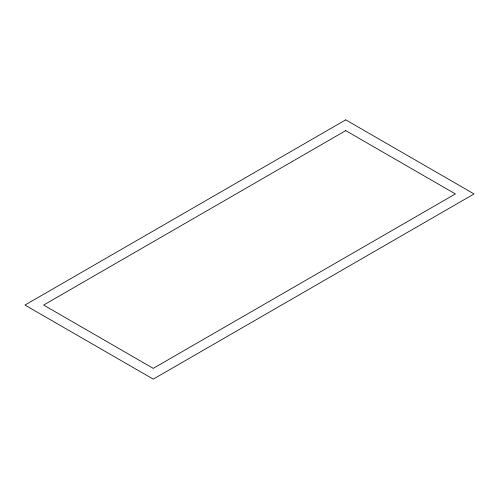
<?xml version="1.0" encoding="UTF-8"?>
<svg xmlns="http://www.w3.org/2000/svg" width="499" height="499" viewBox="0 0 499 499"><rect width="100%" height="100%" fill="white"/><g stroke="black" fill="none" stroke-linecap="round" stroke-linejoin="round"><path stroke-width="0.75" d="M345.738 119.86L24.95 305.064L153.262 379.14L474.05 193.936L345.738 119.86M345.738 130.638L43.619 305.064L153.262 368.362L455.381 193.936L345.738 130.638"/></g></svg>
